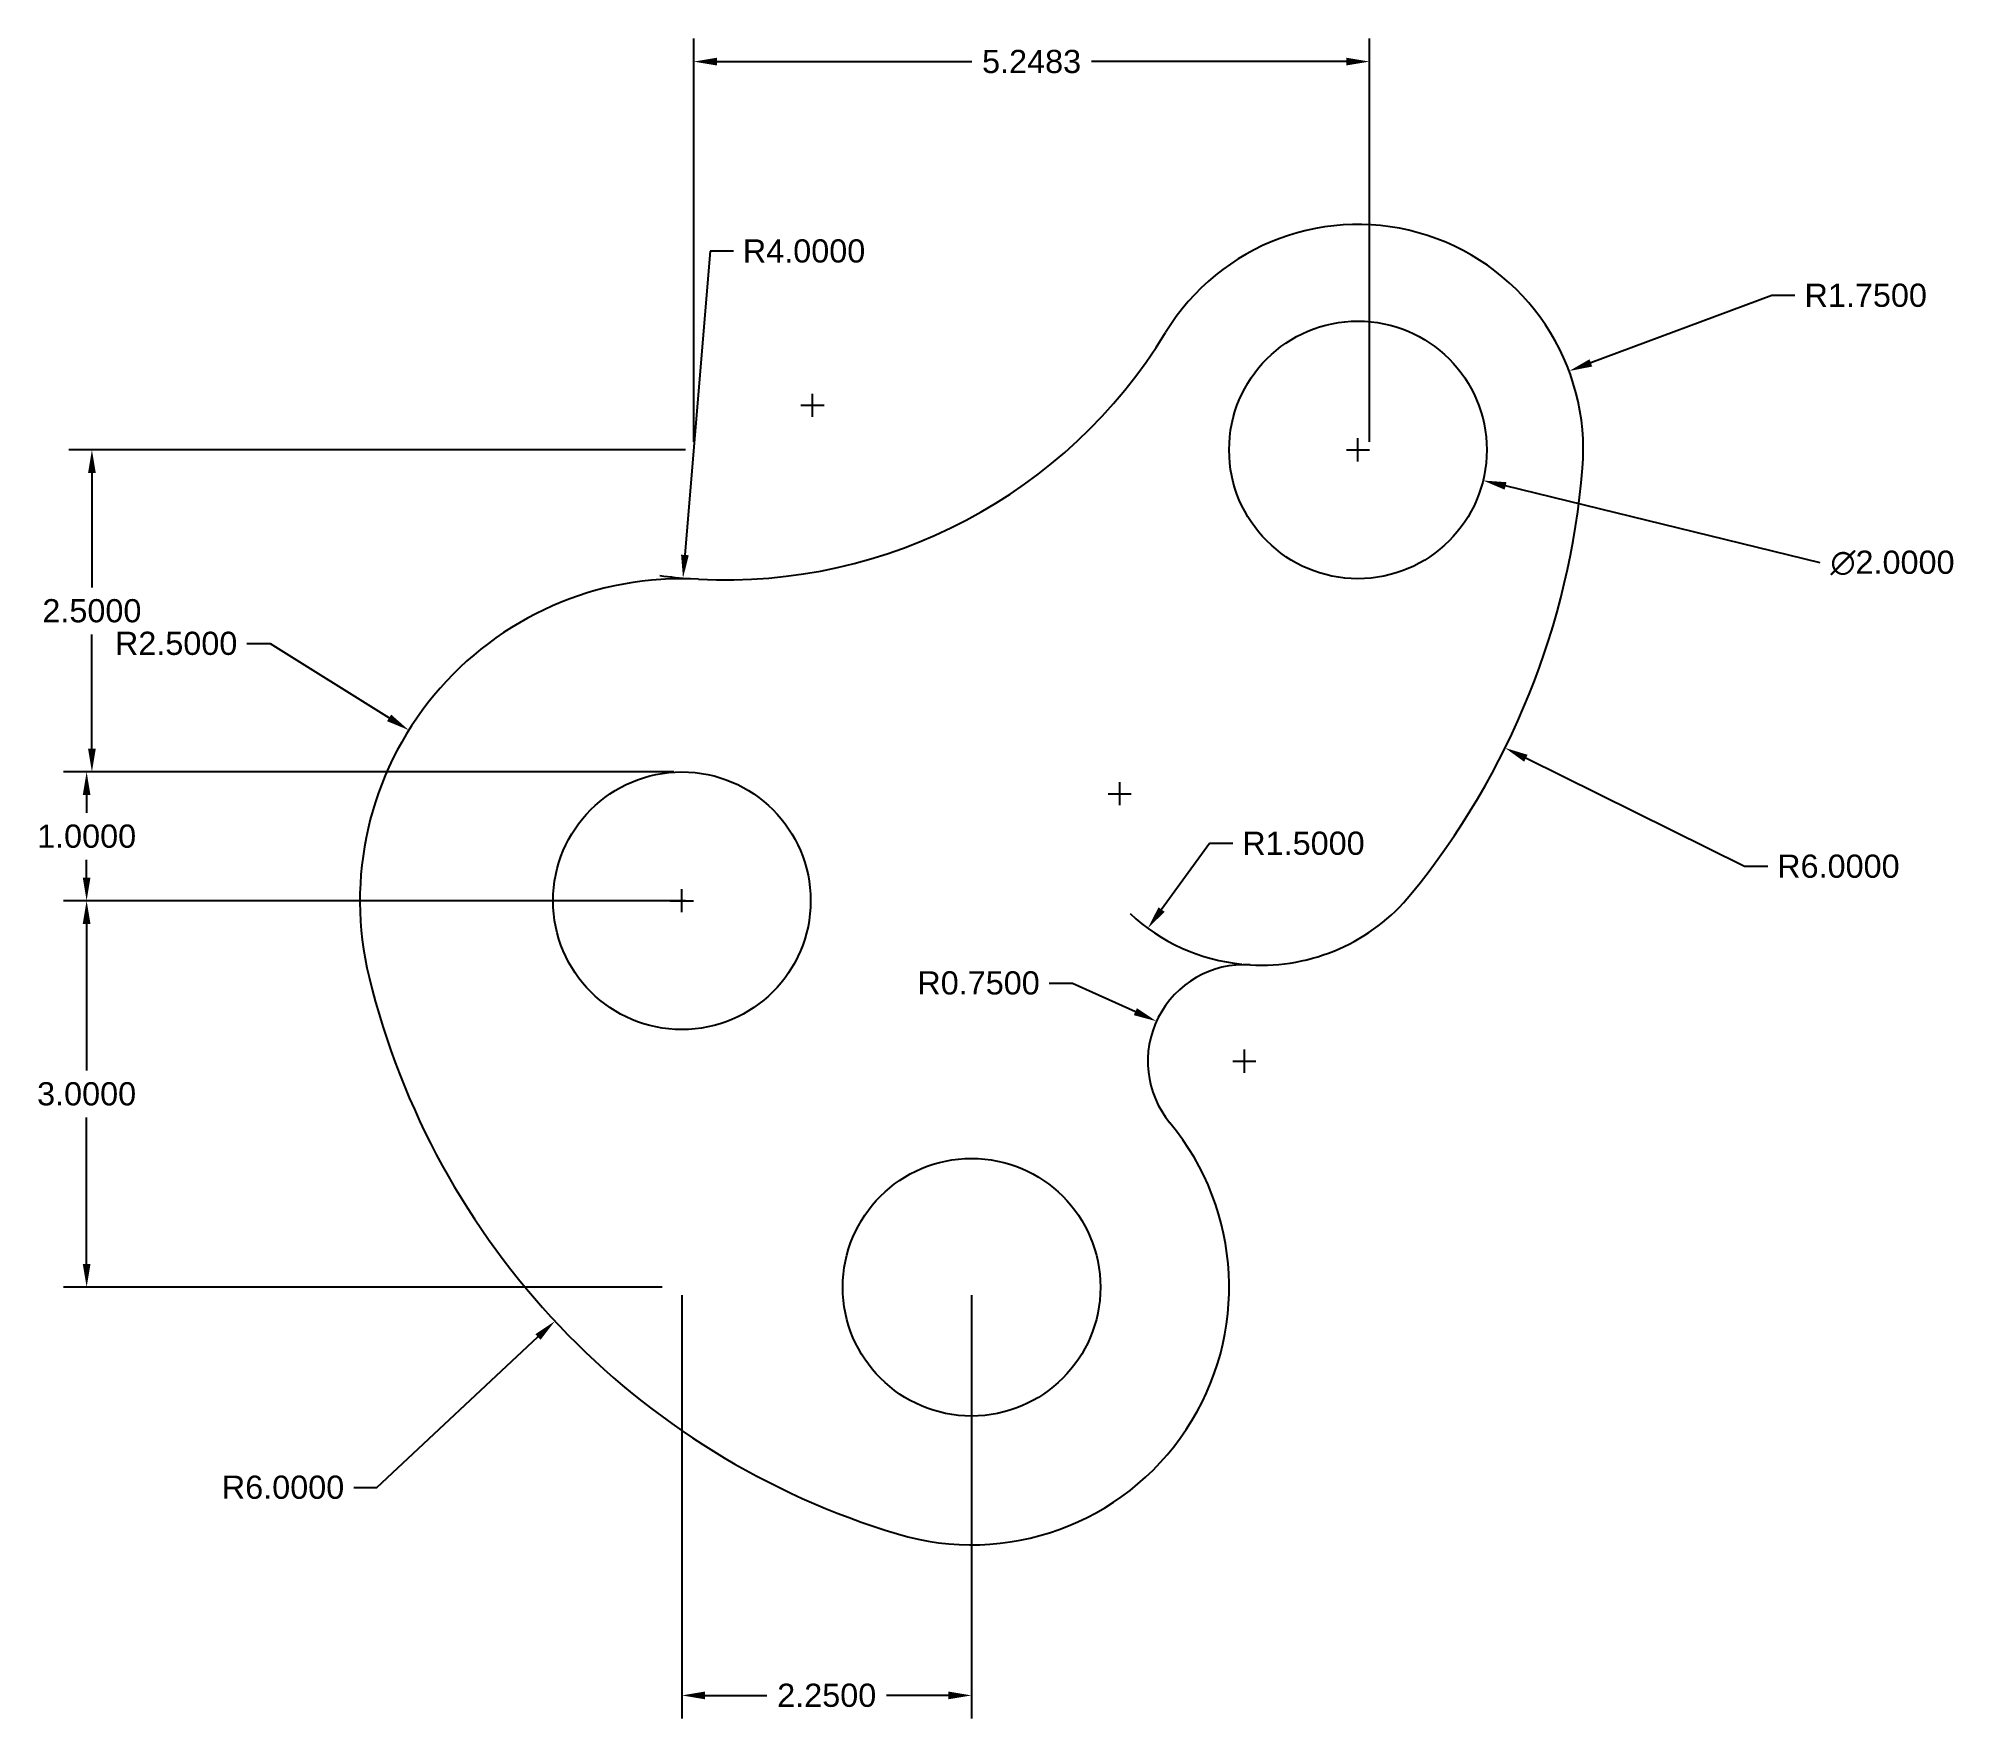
# Model space of a CAD drawing. Header units: millimetres. Extents: x 3824.3 to 3839.2, y 1495.9 to 1508.9.
import ezdxf

# ---------------------------------------------------------------- set-up
doc = ezdxf.new("R2010")
doc.units = ezdxf.units.MM
doc.styles.get("Standard").update_dxf_attribs({"font": 'arial.ttf'})
doc.dimstyles.get("Standard").update_dxf_attribs({"dimtxt": 0.18, "dimasz": 0.18, "dimexe": 0.18, "dimexo": 0.0625, "dimgap": 0.09, "dimtad": 0, "dimtih": 1, "dimtoh": 1, "dimdec": 4, "dimzin": 0, "dimdsep": 46, "dimtxsty": 'Standard', "dimcen": 0.09, "dimadec": 0, "dimazin": 0, "dimtfac": 1, "dimtdec": 4, "dimtofl": 0, "dimtmove": 0, "dimatfit": 3, "dimfxl": 1, "dimtolj": 1, "dimtzin": 0, "dimarcsym": 0})

# ---------------------------------------------------------------- blocks, each defined once
blk = doc.blocks.new('*D1')
at = {"color": 0, "lineweight": -2, "transparency": 16777216}
for p, q in [((3837.779, 1506.933), (3836.374, 1506.409)), ((3837.959, 1506.933), (3837.779, 1506.933)), ((3834.566, 1505.644), (3834.566, 1505.824)), ((3834.476, 1505.734), (3834.656, 1505.734))]:
    blk.add_line(p, q, dxfattribs=at)
at = {"color": 0, "transparency": 16777216}
blk.add_solid([(3836.364, 1506.437), (3836.385, 1506.381), (3836.206, 1506.346)], dxfattribs=at)
at = {"layer": 'Defpoints', "color": 0, "transparency": 16777216}
for p in [(3836.206, 1506.346), (3834.566, 1505.734)]:
    blk.add_point(p, dxfattribs=at)
at = {"color": 0, "transparency": 16777216, "insert": (3838.509, 1506.933), "char_height": 0.18, "attachment_point": 5}
blk.add_mtext('\\A1;R1.7500', dxfattribs=at)
blk = doc.blocks.new('*D2')
at = {"color": 0, "lineweight": -2, "transparency": 16777216}
for p, q in [((3830.33, 1505.99), (3830.33, 1506.17)), ((3830.24, 1506.08), (3830.42, 1506.08)), ((3837.568, 1502.501), (3835.87, 1503.34)), ((3837.748, 1502.501), (3837.568, 1502.501))]:
    blk.add_line(p, q, dxfattribs=at)
at = {"color": 0, "transparency": 16777216}
blk.add_solid([(3835.883, 1503.367), (3835.857, 1503.313), (3835.709, 1503.42)], dxfattribs=at)
at = {"layer": 'Defpoints', "color": 0, "transparency": 16777216}
for p in [(3830.33, 1506.08), (3835.709, 1503.42)]:
    blk.add_point(p, dxfattribs=at)
at = {"color": 0, "transparency": 16777216, "insert": (3838.297, 1502.501), "char_height": 0.18, "attachment_point": 5}
blk.add_mtext('\\A1;R6.0000', dxfattribs=at)
blk = doc.blocks.new('*D3')
at = {"color": 0, "lineweight": -2, "transparency": 16777216}
for p, q in [((3832.169, 1501.595), (3832.349, 1501.595)), ((3832.349, 1501.595), (3832.838, 1501.373)), ((3833.684, 1500.898), (3833.684, 1501.078)), ((3833.594, 1500.988), (3833.774, 1500.988))]:
    blk.add_line(p, q, dxfattribs=at)
at = {"color": 0, "transparency": 16777216}
blk.add_solid([(3832.85, 1501.4), (3832.825, 1501.346), (3833.002, 1501.298)], dxfattribs=at)
at = {"layer": 'Defpoints', "color": 0, "transparency": 16777216}
for p in [(3833.002, 1501.298), (3833.684, 1500.988)]:
    blk.add_point(p, dxfattribs=at)
at = {"color": 0, "transparency": 16777216, "insert": (3831.62, 1501.595), "char_height": 0.18, "attachment_point": 5}
blk.add_mtext('\\A1;R0.7500', dxfattribs=at)
blk = doc.blocks.new('*D4')
at = {"color": 0, "lineweight": -2, "transparency": 16777216}
for p, q in [((3832.716, 1502.975), (3832.716, 1503.155)), ((3832.626, 1503.065), (3832.806, 1503.065)), ((3826.948, 1497.68), (3828.199, 1498.848)), ((3826.768, 1497.68), (3826.948, 1497.68))]:
    blk.add_line(p, q, dxfattribs=at)
at = {"color": 0, "transparency": 16777216}
blk.add_solid([(3828.178, 1498.869), (3828.219, 1498.826), (3828.33, 1498.97)], dxfattribs=at)
at = {"layer": 'Defpoints', "color": 0, "transparency": 16777216}
for p in [(3832.716, 1503.065), (3828.33, 1498.97)]:
    blk.add_point(p, dxfattribs=at)
at = {"color": 0, "transparency": 16777216, "insert": (3826.219, 1497.68), "char_height": 0.18, "attachment_point": 5}
blk.add_mtext('\\A1;R6.0000', dxfattribs=at)
blk = doc.blocks.new('*D5')
at = {"color": 0, "lineweight": -2, "transparency": 16777216}
for p, q in [((3829.536, 1507.277), (3829.34, 1504.918)), ((3829.716, 1507.277), (3829.536, 1507.277))]:
    blk.add_line(p, q, dxfattribs=at)
blk.add_arc((3829.655, 1508.725), 4, 262.6904, 266.1131, dxfattribs=at)
at = {"color": 0, "transparency": 16777216}
blk.add_solid([(3829.31, 1504.92), (3829.37, 1504.916), (3829.325, 1504.739)], dxfattribs=at)
at = {"layer": 'Defpoints', "color": 0, "transparency": 16777216}
for p in [(3829.655, 1508.725), (3829.325, 1504.739)]:
    blk.add_point(p, dxfattribs=at)
at = {"color": 0, "transparency": 16777216, "insert": (3830.265, 1507.277), "char_height": 0.18, "attachment_point": 5}
blk.add_mtext('\\A1;R4.0000', dxfattribs=at)
blk = doc.blocks.new('*D6')
at = {"color": 0, "lineweight": -2, "transparency": 16777216}
for p, q in [((3825.938, 1504.231), (3826.118, 1504.231)), ((3826.118, 1504.231), (3827.043, 1503.653)), ((3829.316, 1502.144), (3829.316, 1502.324)), ((3829.226, 1502.234), (3829.406, 1502.234))]:
    blk.add_line(p, q, dxfattribs=at)
at = {"color": 0, "transparency": 16777216}
blk.add_solid([(3827.059, 1503.679), (3827.027, 1503.628), (3827.196, 1503.558)], dxfattribs=at)
at = {"layer": 'Defpoints', "color": 0, "transparency": 16777216}
for p in [(3827.196, 1503.558), (3829.316, 1502.234)]:
    blk.add_point(p, dxfattribs=at)
at = {"color": 0, "transparency": 16777216, "insert": (3825.389, 1504.231), "char_height": 0.18, "attachment_point": 5}
blk.add_mtext('\\A1;R2.5000', dxfattribs=at)
blk = doc.blocks.new('*D7')
at = {"color": 0, "lineweight": -2, "transparency": 16777216}
for p, q in [((3834.566, 1505.644), (3834.566, 1505.824)), ((3834.476, 1505.734), (3834.656, 1505.734)), ((3838.156, 1504.856), (3835.712, 1505.454))]:
    blk.add_line(p, q, dxfattribs=at)
at = {"color": 0, "transparency": 16777216}
blk.add_solid([(3835.72, 1505.483), (3835.705, 1505.425), (3835.538, 1505.496)], dxfattribs=at)
at = {"layer": 'Defpoints', "color": 0, "transparency": 16777216}
for p in [(3833.595, 1505.971), (3835.538, 1505.496)]:
    blk.add_point(p, dxfattribs=at)
at = {"color": 0, "transparency": 16777216, "insert": (3838.717, 1504.856), "char_height": 0.18, "attachment_point": 5}
blk.add_mtext('\\A1;∅2.0000', dxfattribs=at)
blk = doc.blocks.new('*D8')
at = {"color": 0, "lineweight": -2, "transparency": 16777216}
for p, q in [((3829.316, 1499.171), (3829.316, 1495.885)), ((3831.566, 1499.171), (3831.566, 1495.885)), ((3829.496, 1496.065), (3829.976, 1496.065)), ((3831.386, 1496.065), (3830.906, 1496.065))]:
    blk.add_line(p, q, dxfattribs=at)
at = {"color": 0, "transparency": 16777216}
for points in [[(3829.496, 1496.095), (3829.496, 1496.035), (3829.316, 1496.065)], [(3831.386, 1496.095), (3831.386, 1496.035), (3831.566, 1496.065)]]:
    blk.add_solid(points, dxfattribs=at)
at = {"layer": 'Defpoints', "color": 0, "transparency": 16777216}
for p in [(3829.316, 1499.234), (3831.566, 1499.234), (3829.316, 1496.065)]:
    blk.add_point(p, dxfattribs=at)
at = {"color": 0, "transparency": 16777216, "insert": (3830.441, 1496.065), "char_height": 0.18, "attachment_point": 5}
blk.add_mtext('\\A1;2.2500', dxfattribs=at)
blk = doc.blocks.new('*D9')
at = {"color": 0, "lineweight": -2, "transparency": 16777216}
for p, q in [((3829.164, 1502.234), (3824.514, 1502.234)), ((3824.694, 1502.054), (3824.694, 1500.916)), ((3824.694, 1499.414), (3824.694, 1500.552)), ((3829.164, 1499.234), (3824.514, 1499.234))]:
    blk.add_line(p, q, dxfattribs=at)
at = {"color": 0, "transparency": 16777216}
for points in [[(3824.664, 1502.054), (3824.724, 1502.054), (3824.694, 1502.234)], [(3824.664, 1499.414), (3824.724, 1499.414), (3824.694, 1499.234)]]:
    blk.add_solid(points, dxfattribs=at)
at = {"layer": 'Defpoints', "color": 0, "transparency": 16777216}
for p in [(3829.226, 1502.234), (3824.694, 1499.234), (3829.226, 1499.234)]:
    blk.add_point(p, dxfattribs=at)
at = {"color": 0, "transparency": 16777216, "insert": (3824.694, 1500.734), "char_height": 0.18, "attachment_point": 5}
blk.add_mtext('\\A1;3.0000', dxfattribs=at)
blk = doc.blocks.new('*D10')
at = {"color": 0, "lineweight": -2, "transparency": 16777216}
for p, q in [((3829.254, 1503.234), (3824.514, 1503.234)), ((3824.694, 1503.054), (3824.694, 1502.916)), ((3824.694, 1502.414), (3824.694, 1502.552)), ((3829.344, 1502.234), (3824.514, 1502.234))]:
    blk.add_line(p, q, dxfattribs=at)
at = {"color": 0, "transparency": 16777216}
for points in [[(3824.664, 1503.054), (3824.724, 1503.054), (3824.694, 1503.234)], [(3824.664, 1502.414), (3824.724, 1502.414), (3824.694, 1502.234)]]:
    blk.add_solid(points, dxfattribs=at)
at = {"layer": 'Defpoints', "color": 0, "transparency": 16777216}
for p in [(3824.694, 1503.234), (3829.316, 1503.234), (3829.406, 1502.234)]:
    blk.add_point(p, dxfattribs=at)
at = {"color": 0, "transparency": 16777216, "insert": (3824.694, 1502.734), "char_height": 0.18, "attachment_point": 5}
blk.add_mtext('\\A1;1.0000', dxfattribs=at)
blk = doc.blocks.new('*D11')
at = {"color": 0, "lineweight": -2, "transparency": 16777216}
for p, q in [((3829.345, 1505.734), (3824.555, 1505.734)), ((3824.735, 1505.554), (3824.735, 1504.666)), ((3824.735, 1503.414), (3824.735, 1504.302)), ((3829.254, 1503.234), (3824.555, 1503.234))]:
    blk.add_line(p, q, dxfattribs=at)
at = {"color": 0, "transparency": 16777216}
for points in [[(3824.705, 1505.554), (3824.765, 1505.554), (3824.735, 1505.734)], [(3824.705, 1503.414), (3824.765, 1503.414), (3824.735, 1503.234)]]:
    blk.add_solid(points, dxfattribs=at)
at = {"layer": 'Defpoints', "color": 0, "transparency": 16777216}
for p in [(3824.735, 1505.734), (3829.408, 1505.734), (3829.316, 1503.234)]:
    blk.add_point(p, dxfattribs=at)
at = {"color": 0, "transparency": 16777216, "insert": (3824.735, 1504.484), "char_height": 0.18, "attachment_point": 5}
blk.add_mtext('\\A1;2.5000', dxfattribs=at)
blk = doc.blocks.new('*D12')
at = {"color": 0, "lineweight": -2, "transparency": 16777216}
for p, q in [((3829.408, 1505.796), (3829.408, 1508.928)), ((3834.656, 1505.796), (3834.656, 1508.928)), ((3829.588, 1508.748), (3831.568, 1508.748)), ((3834.476, 1508.748), (3832.496, 1508.748))]:
    blk.add_line(p, q, dxfattribs=at)
at = {"color": 0, "transparency": 16777216}
for points in [[(3829.588, 1508.778), (3829.588, 1508.718), (3829.408, 1508.748)], [(3834.476, 1508.778), (3834.476, 1508.718), (3834.656, 1508.748)]]:
    blk.add_solid(points, dxfattribs=at)
at = {"layer": 'Defpoints', "color": 0, "transparency": 16777216}
for p in [(3829.408, 1508.748), (3829.408, 1505.734), (3834.656, 1505.734)]:
    blk.add_point(p, dxfattribs=at)
at = {"color": 0, "transparency": 16777216, "insert": (3832.032, 1508.748), "char_height": 0.18, "attachment_point": 5}
blk.add_mtext('\\A1;5.2483', dxfattribs=at)
blk = doc.blocks.new('*D13')
at = {"color": 0, "lineweight": -2, "transparency": 16777216}
for p, q in [((3833.414, 1502.679), (3833.041, 1502.165)), ((3833.594, 1502.679), (3833.414, 1502.679))]:
    blk.add_line(p, q, dxfattribs=at)
blk.add_arc((3833.816, 1503.234), 1.5, 227.1669, 264.2525, dxfattribs=at)
at = {"color": 0, "transparency": 16777216}
blk.add_solid([(3833.017, 1502.183), (3833.065, 1502.148), (3832.935, 1502.02)], dxfattribs=at)
at = {"layer": 'Defpoints', "color": 0, "transparency": 16777216}
for p in [(3833.816, 1503.234), (3832.935, 1502.02)]:
    blk.add_point(p, dxfattribs=at)
at = {"color": 0, "transparency": 16777216, "insert": (3834.143, 1502.679), "char_height": 0.18, "attachment_point": 5}
blk.add_mtext('\\A1;R1.5000', dxfattribs=at)

msp = doc.modelspace()

# ---------------------------------------------------------------- linework, layer by layer
for centre in [(3834.56614, 1505.73386), (3829.31614, 1502.23386), (3831.56614, 1499.23386)]:
    msp.add_circle(centre, 1)
for centre, radius, start, end in [((3834.56614, 1505.73386), 1.75, 355.333348, 148.654432), ((3829.65538, 1508.725), 4, 267.008338, 328.654432), ((3830.33023, 1506.07963), 6, 320.773027, 355.333348), ((3829.31614, 1502.23386), 2.5, 87.008338, 193.737501), ((3833.81614, 1503.23386), 1.5, 266.639864, 320.773027), ((3833.68426, 1500.98773), 0.75, 86.639864, 219.62575), ((3832.71602, 1503.06502), 6, 193.737501, 253.293471), ((3831.56614, 1499.23386), 2, 253.293471, 39.62575)]:
    msp.add_arc(centre, radius, start, end)

# ---------------------------------------------------------------- dimensions: what is measured, and where the dimension line sits
for base, p1, p2, picture, middle in [((3829.40782, 1508.74832), (3834.65614, 1505.73386), (3829.40782, 1505.73386), '*D12', (3832.03198, 1508.74832)), ((3829.31614, 1496.06486), (3831.56614, 1499.23386), (3829.31614, 1499.23386), '*D8', (3830.44114, 1496.06486))]:
    dim = msp.add_linear_dim(base=base, p1=p1, p2=p2, dimstyle='Standard')
    dim.commit()
    dim.dimension.update_dxf_attribs({"geometry": picture, "text_midpoint": middle})
for center, mpoint, picture, middle in [((3829.65538, 1508.725), (3829.32545, 1504.73863), '*D5', (3830.26496, 1507.27663)), ((3834.56614, 1505.73386), (3836.20565, 1506.34583), '*D1', (3838.50857, 1506.93315)), ((3830.33023, 1506.07963), (3835.70852, 1503.41995), '*D2', (3838.29699, 1502.50062)), ((3829.31614, 1502.23386), (3827.19559, 1503.55797), '*D6', (3825.38901, 1504.23056)), ((3832.71602, 1503.06502), (3828.33039, 1498.97036), '*D4', (3826.21875, 1497.67988)), ((3833.81614, 1503.23386), (3832.93536, 1502.01968), '*D13', (3834.14333, 1502.67933)), ((3833.68426, 1500.98773), (3833.00161, 1501.29834), '*D3', (3831.61989, 1501.59513))]:
    dim = msp.add_radius_dim(center=center, mpoint=mpoint, dimstyle='Standard')
    dim.commit()
    dim.dimension.update_dxf_attribs({"geometry": picture, "text_midpoint": middle, "dimtype": 164})
dim = msp.add_diameter_dim_2p(p1=(3833.59474, 1505.97132), p2=(3835.53754, 1505.4964), dimstyle='Standard')
dim.commit()
dim.dimension.update_dxf_attribs({"geometry": '*D7', "text_midpoint": (3838.15623, 1504.85627), "dimtype": 163})
for base, p1, p2, picture, middle in [((3824.73526, 1505.73386), (3829.31614, 1503.23386), (3829.40782, 1505.73386), '*D11', (3824.73526, 1504.48386)), ((3824.69419, 1503.23386), (3829.40614, 1502.23386), (3829.31614, 1503.23386), '*D10', (3824.69419, 1502.73386)), ((3824.69419, 1499.23386), (3829.22614, 1502.23386), (3829.22614, 1499.23386), '*D9', (3824.69419, 1500.73386))]:
    dim = msp.add_linear_dim(base=base, p1=p1, p2=p2, angle=90, dimstyle='Standard')
    dim.commit()
    dim.dimension.update_dxf_attribs({"geometry": picture, "text_midpoint": middle})

doc.saveas('drawing.dxf')
